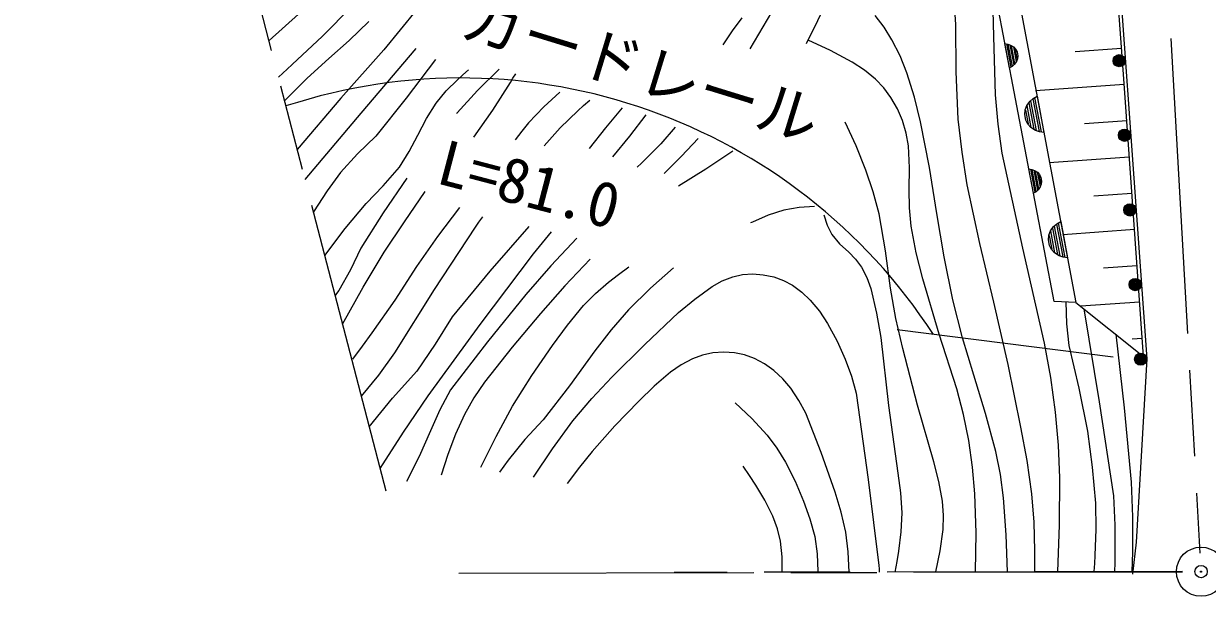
# Model space of a CAD drawing. Units: millimetres, scale not verified. Extents: x 40000 to 680000, y 20000 to 380000.
# Drawn here: x 413563 to 461684, y 249295 to 272554 of the extents above; entities that cross this region are included whole.
import ezdxf
from ezdxf.enums import TextEntityAlignment as Align

# ---------------------------------------------------------------- set-up
doc = ezdxf.new("R2010")
doc.units = ezdxf.units.MM
doc.header["$LTSCALE"] = 1000
doc.header["$PDMODE"] = 32
doc.header["$PDSIZE"] = 500
doc.linetypes.add('CHAIN', pattern=[18.5, 12, -1.5, 3.5, -1.5])
for name, color, linetype, lineweight in [('M-BGD', 7, 'Continuous', 25), ('M-BMK', 2, 'CHAIN', 13), ('M-BMK-SRVR', 3, 'Continuous', 25), ('M-STR-HTXT', 7, 'Continuous', 13)]:
    doc.layers.add(name, color=color, linetype=linetype, lineweight=lineweight)
doc.layers.add('M-OTRS', color=6, linetype='Continuous')
doc.styles.add('ＭＳ ゴシック', font='')
doc.styles.get('ＭＳ ゴシック').set_extended_font_data('MS Gothic')

msp = doc.modelspace()

# ---------------------------------------------------------------- linework, layer by layer
at = {"layer": 'M-BGD'}
for p, q in [((456885, 291355), (459222, 258945)), ((452495, 281602), (456343, 261234)), ((458286, 270320), (457621, 279650)), ((445429, 275486), (443079, 271531)), ((445392, 271755), (447183, 275411)), ((452999, 272029), (452948, 274401)), ((455452, 261270), (452986, 274212)), ((451394, 273339), (451448, 272525)), ((423537, 271869), (424730, 272946)), ((426903, 273247), (425715, 272051)), ((429540, 273112), (428206, 271495)), ((448551, 272410), (448185, 272889)), ((426800, 271867), (427594, 272645)), ((442764, 272786), (442364, 272265)), ((448864, 271902), (448551, 272410)), ((451448, 272525), (451466, 270596)), ((425715, 272051), (424483, 270898)), ((442364, 272265), (441990, 271690)), ((446361, 271459), (445455, 271884)), ((449191, 271244), (448864, 271902)), ((453070, 269668), (452999, 272029)), ((425967, 271134), (426800, 271867)), ((428206, 271495), (426461, 269532)), ((427280, 268926), (429526, 271549)), ((447245, 270989), (446361, 271459)), ((453456, 271744), (453577, 271726)), ((453643, 270761), (453456, 271744)), ((453522, 271731), (453700, 270798)), ((453577, 271726), (453683, 271688)), ((453757, 270834), (453588, 271718)), ((453657, 271693), (453811, 270885)), ((453683, 271688), (453809, 271613)), ((453864, 270941), (453728, 271655)), ((453800, 271608), (453913, 271014)), ((453809, 271613), (453889, 271516)), ((453953, 271141), (453883, 271507)), ((453889, 271516), (453948, 271407)), ((453948, 271407), (453977, 271255)), ((458196, 271551), (456308, 271417)), ((425085, 270338), (425967, 271134)), ((430310, 271102), (429119, 269529)), ((447740, 270664), (447245, 270989)), ((449465, 270553), (449191, 271244)), ((453924, 271013), (453834, 270897)), ((453962, 271133), (453924, 271013)), ((453977, 271255), (453962, 271133)), ((424277, 270709), (423923, 270384)), ((424483, 270898), (424277, 270709)), ((431206, 270279), (431420, 270477)), ((431420, 270477), (431645, 270679)), ((432898, 270713), (432019, 269839)), ((433456, 270342), (433565, 270521)), ((448188, 270298), (447740, 270664)), ((449774, 269568), (449465, 270553)), ((451466, 270596), (451544, 268670)), ((453749, 270820), (453643, 270761)), ((453834, 270897), (453749, 270820)), ((424172, 269425), (425085, 270338)), ((430746, 269821), (431206, 270279)), ((432634, 269046), (433352, 270172)), ((433352, 270172), (433456, 270342)), ((448526, 269947), (448188, 270298)), ((458300, 270079), (454699, 269823)), ((459085, 259035), (458286, 270320)), ((426461, 269532), (424686, 267448)), ((429119, 269529), (427877, 267987)), ((430334, 269327), (430746, 269821)), ((432019, 269839), (431190, 268931)), ((435359, 269779), (434708, 269175)), ((448821, 269553), (448526, 269947)), ((449083, 269097), (448821, 269553)), ((450024, 268574), (449774, 269568)), ((453179, 268476), (453070, 269668)), ((454475, 269406), (454602, 269522)), ((454591, 269501), (454841, 268174)), ((454602, 269522), (454761, 269609)), ((454941, 268155), (454676, 269555)), ((454761, 269609), (455040, 268135)), ((429937, 268697), (430334, 269327)), ((431865, 267951), (432634, 269046)), ((434708, 269175), (434093, 268523)), ((435377, 268323), (436087, 269020)), ((436087, 269020), (436327, 269232)), ((436327, 269232), (436576, 269449)), ((437895, 269142), (437211, 268325)), ((449287, 268621), (449083, 269097)), ((454260, 268869), (454282, 269053)), ((454282, 269053), (454340, 269232)), ((454296, 269040), (454400, 268491)), ((454340, 269232), (454475, 269406)), ((454524, 268339), (454356, 269231)), ((454430, 269341), (454633, 268268)), ((454739, 268212), (454510, 269424)), ((425004, 266225), (427280, 268926)), ((429588, 268030), (429937, 268697)), ((431177, 268916), (431157, 268893)), ((431190, 268931), (431177, 268916)), ((434093, 268523), (433814, 268185)), ((438209, 267981), (438865, 268850)), ((447402, 267588), (446964, 268551)), ((449441, 268106), (449287, 268621)), ((450385, 266706), (450024, 268574)), ((451544, 268670), (451697, 267340)), ((454303, 268641), (454260, 268869)), ((454391, 268478), (454303, 268641)), ((458405, 268606), (456692, 268485)), ((433814, 268185), (433540, 267842)), ((434717, 267590), (435377, 268323)), ((437211, 268325), (436551, 267481)), ((440043, 268354), (439467, 267680)), ((449532, 267591), (449441, 268106)), ((453347, 267291), (453179, 268476)), ((454510, 268333), (454391, 268478)), ((454699, 268220), (454510, 268333)), ((454859, 268162), (454699, 268220)), ((455040, 268135), (454859, 268162)), ((427877, 267987), (427138, 267267)), ((429240, 267363), (429588, 268030)), ((437520, 267150), (438209, 267981)), ((439467, 267680), (438847, 267049)), ((440982, 267889), (440302, 267173)), ((447802, 266606), (447402, 267588)), ((449579, 266702), (449532, 267591)), ((427138, 267267), (426447, 266508)), ((428842, 266733), (429240, 267363)), ((440302, 267173), (439597, 266465)), ((441297, 266660), (442396, 267387)), ((451697, 267340), (451910, 266008)), ((454178, 263434), (453347, 267291)), ((458510, 267134), (455258, 266903)), ((428183, 265973), (428842, 266733)), ((438678, 266893), (438501, 266732)), ((438847, 267049), (438678, 266893)), ((440181, 265963), (441297, 266660)), ((448102, 265726), (447802, 266606)), ((449566, 265821), (449579, 266702)), ((450683, 264851), (450385, 266706)), ((454426, 266653), (454547, 266635)), ((454613, 265671), (454426, 266653)), ((454492, 266640), (454670, 265707)), ((454547, 266635), (454653, 266597)), ((454727, 265743), (454558, 266627)), ((454627, 266602), (454781, 265794)), ((454653, 266597), (454779, 266522)), ((426447, 266508), (425904, 265767)), ((429141, 266283), (428178, 264877)), ((454834, 265850), (454697, 266565)), ((454770, 266518), (454883, 265923)), ((454779, 266522), (454859, 266425)), ((454923, 266050), (454853, 266416)), ((454859, 266425), (454918, 266317)), ((454918, 266317), (454947, 266164)), ((454947, 266164), (454932, 266042)), ((425904, 265767), (425344, 264915)), ((427481, 265256), (428183, 265973)), ((429039, 264511), (429887, 265736)), ((448344, 264829), (448102, 265726)), ((449574, 265071), (449566, 265821)), ((451910, 266008), (452418, 263622)), ((454719, 265729), (454613, 265671)), ((454804, 265806), (454719, 265729)), ((454894, 265923), (454804, 265806)), ((454932, 266042), (454894, 265923)), ((458614, 265661), (457076, 265552)), ((426639, 264241), (427481, 265256)), ((428178, 264877), (427265, 263433)), ((431276, 265086), (430381, 263906)), ((432073, 264492), (432225, 264703)), ((443826, 264771), (443190, 264498)), ((444466, 264981), (443826, 264771)), ((445090, 265087), (444466, 264981)), ((445718, 265133), (445090, 265087)), ((446094, 264794), (446232, 264374)), ((448606, 263324), (448344, 264829)), ((449643, 264335), (449574, 265071)), ((450984, 263084), (450683, 264851)), ((425806, 263137), (426639, 264241)), ((428221, 263278), (429039, 264511)), ((430265, 261751), (431927, 264289)), ((431927, 264289), (432073, 264492)), ((434099, 264317), (432517, 262501)), ((443153, 264481), (443107, 264461)), ((443190, 264498), (443153, 264481)), ((446232, 264374), (446421, 263987)), ((449852, 263248), (449643, 264335)), ((455302, 264140), (455437, 264314)), ((455392, 264248), (455595, 263176)), ((455437, 264314), (455564, 264430)), ((455701, 263120), (455472, 264332)), ((455553, 264409), (455804, 263082)), ((455564, 264430), (455723, 264517)), ((455903, 263063), (455638, 264463)), ((455723, 264517), (456002, 263043)), ((458719, 264189), (455817, 263983)), ((430381, 263906), (429536, 262693)), ((434655, 263649), (435028, 264105)), ((436049, 263845), (434989, 262720)), ((446421, 263987), (446733, 263618)), ((455222, 263777), (455244, 263961)), ((455265, 263549), (455222, 263777)), ((455244, 263961), (455302, 264140)), ((455258, 263948), (455362, 263399)), ((455486, 263247), (455318, 264139)), ((427265, 263433), (426845, 262560)), ((427360, 261851), (428221, 263278)), ((434290, 263200), (434655, 263649)), ((446733, 263618), (447104, 263275)), ((447104, 263275), (447386, 262990)), ((448809, 261808), (448606, 263324)), ((450118, 262184), (449852, 263248)), ((452418, 263622), (452986, 261243)), ((455070, 259584), (454178, 263434)), ((455353, 263386), (455265, 263549)), ((455472, 263241), (455353, 263386)), ((455661, 263128), (455472, 263241)), ((432126, 260335), (434290, 263200)), ((436592, 262985), (435566, 261906)), ((447386, 262990), (447626, 262662)), ((451344, 261333), (450984, 263084)), ((455821, 263070), (455661, 263128)), ((456002, 263043), (455821, 263070)), ((426845, 262560), (426376, 261723)), ((429536, 262693), (428655, 261326)), ((432517, 262501), (430987, 260652)), ((434989, 262720), (433975, 261555)), ((437333, 262054), (437744, 262372)), ((437744, 262372), (438164, 262681)), ((439983, 262641), (439051, 261809)), ((441959, 262103), (442387, 262271)), ((442387, 262271), (442789, 262360)), ((442789, 262360), (443204, 262389)), ((443204, 262389), (443632, 262359)), ((443632, 262359), (444062, 262268)), ((444062, 262268), (444452, 262127)), ((447626, 262662), (447839, 262245)), ((458823, 262716), (457460, 262620)), ((426529, 260354), (427360, 261851)), ((435566, 261906), (434578, 260780)), ((436805, 261600), (437333, 262054)), ((439051, 261809), (438155, 260929)), ((440850, 261368), (441557, 261877)), ((441557, 261877), (441959, 262103)), ((444452, 262127), (444822, 261929)), ((444822, 261929), (445199, 261652)), ((447839, 262245), (447998, 261796)), ((447998, 261796), (448233, 260800)), ((449026, 260578), (448809, 261808)), ((450785, 259938), (450118, 262184)), ((426320, 261643), (426228, 261515)), ((426376, 261723), (426320, 261643)), ((428655, 261326), (427724, 259991)), ((428653, 259178), (430265, 261751)), ((433975, 261555), (432421, 259635)), ((436327, 261109), (436805, 261600)), ((440190, 260818), (440850, 261368)), ((445199, 261652), (445540, 261325)), ((445540, 261325), (445911, 260878)), ((451736, 259795), (451344, 261333)), ((435675, 260315), (436327, 261109)), ((438155, 260929), (437447, 260118)), ((438812, 259528), (440190, 260818)), ((445911, 260878), (446243, 260380)), ((452986, 261243), (453567, 258715)), ((456343, 261234), (455452, 261270)), ((455932, 261251), (455965, 260359)), ((456343, 261234), (459085, 259035)), ((458928, 261244), (456542, 261075)), ((456663, 260978), (457292, 257188)), ((430013, 257441), (432126, 260335)), ((430987, 260652), (430294, 259531)), ((434578, 260780), (433420, 259410)), ((446243, 260380), (446635, 259664)), ((448233, 260800), (448408, 259801)), ((449300, 259360), (449026, 260578)), ((455965, 260359), (456058, 259477)), ((427724, 259991), (427330, 259462)), ((435068, 259479), (435675, 260315)), ((437447, 260118), (436783, 259267)), ((451505, 257720), (450785, 259938)), ((457959, 259938), (458302, 256945)), ((427330, 259462), (426926, 258929)), ((430294, 259531), (429553, 258446)), ((432421, 259635), (430920, 257684)), ((433420, 259410), (432297, 257990)), ((434224, 258259), (435068, 259479)), ((437473, 258191), (438812, 259528)), ((446635, 259664), (446967, 258932)), ((448408, 259801), (448726, 257045)), ((452185, 258279), (451736, 259795)), ((455321, 258177), (455070, 259584)), ((456058, 259477), (456464, 257749)), ((459032, 259772), (458635, 259743)), ((427997, 258275), (428653, 259178)), ((436783, 259267), (435756, 257846)), ((440754, 258944), (440297, 258703)), ((441164, 259095), (440754, 258944)), ((441583, 259186), (441164, 259095)), ((442024, 259217), (441583, 259186)), ((442457, 259187), (442024, 259217)), ((442872, 259100), (442457, 259187)), ((443269, 258955), (442872, 259100)), ((443678, 258737), (443269, 258955)), ((446967, 258932), (447217, 258242)), ((449903, 257060), (449300, 259360)), ((459222, 258945), (458785, 251499)), ((429553, 258446), (428561, 257337)), ((440297, 258703), (439857, 258402)), ((444056, 258467), (443678, 258737)), ((444428, 258126), (444056, 258467)), ((453567, 258715), (454092, 256163)), ((427301, 257418), (427997, 258275)), ((432297, 257990), (431865, 257352)), ((433440, 257020), (434224, 258259)), ((436658, 257323), (437473, 258191)), ((439857, 258402), (439194, 257837)), ((444750, 257750), (444428, 258126)), ((447217, 258242), (447408, 257540)), ((452666, 256726), (452185, 258279)), ((455510, 256771), (455321, 258177)), ((430920, 257684), (430488, 256866)), ((435756, 257846), (434677, 256459)), ((439194, 257837), (438569, 257225)), ((445083, 257252), (444750, 257750)), ((447408, 257540), (447899, 254042)), ((451776, 256676), (451505, 257720)), ((456464, 257749), (456810, 256007)), ((427612, 256185), (428561, 257337)), ((429002, 255967), (430013, 257441)), ((431865, 257352), (431481, 256678)), ((432768, 255788), (433440, 257020)), ((435889, 256416), (436658, 257323)), ((438569, 257225), (437594, 256218)), ((442495, 257157), (443164, 256521)), ((445359, 256732), (445083, 257252)), ((448726, 257045), (449104, 254295)), ((450568, 254761), (449903, 257060)), ((457292, 257188), (457863, 253382)), ((430488, 256866), (430107, 256016)), ((431481, 256678), (431119, 255881)), ((443164, 256521), (443792, 255841)), ((445984, 255142), (445359, 256732)), ((451987, 255627), (451776, 256676)), ((453084, 255173), (452666, 256726)), ((455629, 255438), (455510, 256771)), ((458302, 256945), (458586, 253936)), ((430107, 256016), (429640, 254973)), ((434677, 256459), (433943, 255660)), ((435061, 255291), (435889, 256416)), ((437594, 256218), (436671, 255179)), ((454092, 256163), (454345, 254816)), ((456810, 256007), (457001, 254542)), ((428055, 254481), (429002, 255967)), ((431119, 255881), (430812, 255056)), ((432153, 254534), (432768, 255788)), ((433943, 255660), (433254, 254822)), ((443792, 255841), (444189, 255308)), ((452141, 254547), (451987, 255627)), ((430812, 255056), (430670, 254638)), ((434288, 254138), (435061, 255291)), ((436671, 255179), (436155, 254535)), ((444189, 255308), (444538, 254738)), ((446555, 253523), (445984, 255142)), ((453271, 254236), (453084, 255173)), ((455687, 254102), (455629, 255438)), ((429640, 254973), (429128, 253958)), ((430670, 254638), (430531, 254218)), ((433078, 254580), (432904, 254336)), ((433254, 254822), (433078, 254580)), ((443076, 254199), (442812, 254586)), ((444538, 254738), (444926, 253967)), ((450772, 253960), (450568, 254761)), ((454345, 254816), (454539, 253462)), ((436155, 254535), (435654, 253874)), ((443328, 253816), (443076, 254199)), ((449104, 254295), (449212, 253494)), ((452236, 253462), (452141, 254547)), ((453397, 253300), (453271, 254236)), ((455677, 252194), (455687, 254102)), ((457001, 254542), (457131, 253072)), ((443699, 253198), (443328, 253816)), ((444926, 253967), (445265, 253157)), ((447899, 254042), (448330, 250540)), ((450912, 253164), (450772, 253960)), ((458586, 253936), (458641, 252521)), ((444018, 252549), (443699, 253198)), ((445265, 253157), (445524, 252448)), ((446799, 252718), (446555, 253523)), ((449212, 253494), (449260, 252692)), ((450957, 252583), (450912, 253164)), ((452280, 251876), (452236, 253462)), ((453506, 251795), (453397, 253300)), ((454539, 253462), (454627, 252309)), ((457863, 253382), (457923, 252188)), ((446983, 251904), (446799, 252718)), ((449260, 252692), (449223, 251918)), ((457131, 253072), (457150, 252016)), ((444205, 252041), (444018, 252549)), ((445524, 252448), (445727, 251718)), ((450942, 252011), (450957, 252583)), ((454627, 252309), (454655, 251143)), ((455607, 250295), (455677, 252194)), ((457923, 252188), (457923, 250990)), ((458641, 252521), (458636, 251091)), ((444331, 251529), (444205, 252041)), ((445727, 251718), (445821, 251017)), ((447083, 251096), (446983, 251904)), ((449223, 251918), (449124, 251135)), ((450822, 251143), (450942, 252011)), ((452264, 250288), (452280, 251876)), ((453554, 250291), (453506, 251795)), ((457150, 252016), (457109, 250948)), ((444393, 250900), (444331, 251529)), ((458785, 251499), (458642, 250192)), ((444394, 250272), (444393, 250900)), ((445821, 251017), (445856, 250296)), ((447123, 250278), (447083, 251096)), ((449124, 251135), (449055, 250708)), ((450642, 250285), (450822, 251143)), ((454655, 251143), (454657, 250723)), ((454657, 250723), (454658, 250293)), ((457109, 250948), (457091, 250628)), ((457923, 250990), (457918, 250650)), ((458636, 251091), (458629, 250701)), ((445856, 250296), (445857, 250285)), ((445857, 250285), (445857, 250275)), ((448330, 250540), (448340, 250410)), ((448340, 250410), (448349, 250280)), ((449055, 250708), (448981, 250282)), ((457091, 250628), (457070, 250298)), ((457918, 250650), (457911, 250300)), ((458629, 250701), (458621, 250301))]:
    msp.add_line(p, q, dxfattribs=at)
for centre, radius in [((458100, 271052), 249), ((458100, 271052), 220), ((458100, 271052), 191), ((458100, 271052), 161), ((458100, 271052), 132), ((458100, 271052), 97.5), ((458100, 271052), 67.5), ((458100, 271052), 38.7), ((458100, 271052), 7.5), ((458318, 268021), 249), ((458318, 268021), 220), ((458318, 268021), 191), ((458318, 268021), 161), ((458318, 268021), 132), ((458318, 268021), 97.5), ((458318, 268021), 67.5), ((458318, 268021), 38.7), ((458318, 268021), 7.5), ((458537, 264989), 249), ((458537, 264989), 220), ((458537, 264989), 191), ((458537, 264989), 161), ((458537, 264989), 132), ((458537, 264989), 97.5), ((458537, 264989), 67.5), ((458537, 264989), 38.7), ((458537, 264989), 7.5), ((458756, 261958), 249), ((458756, 261958), 220), ((458756, 261958), 191), ((458756, 261958), 161), ((458756, 261958), 132), ((458756, 261958), 97.5), ((458756, 261958), 67.5), ((458756, 261958), 38.7), ((458756, 261958), 7.5), ((458974, 258927), 249), ((458974, 258927), 220), ((458974, 258927), 191), ((458974, 258927), 161), ((458974, 258927), 132), ((458974, 258927), 97.5), ((458974, 258927), 67.5), ((458974, 258927), 38.7), ((458974, 258927), 7.5)]:
    msp.add_circle(centre, radius, dxfattribs=at)
at = {"layer": 'M-BMK'}
for p, q in [((428294, 253560), (413563, 310260)), ((459160, 290425), (461386, 251043)), ((431252, 250233), (460678, 250293)), ((460670, 250306), (440011, 250263))]:
    msp.add_line(p, q, dxfattribs=at)
at = {"layer": 'M-BMK-SRVR'}
for radius in [1000, 22.5]:
    msp.add_circle((461428, 250295), radius, dxfattribs=at)
at = {"layer": 'M-OTRS'}
msp.add_point((461428, 250297), dxfattribs=at)
at = {"layer": 'M-STR-HTXT'}
msp.add_line((457857, 259007), (449074, 260113), dxfattribs=at)
msp.add_arc((431345, 247443), 22904, 33.0282, 108.106, dxfattribs=at)

# ---------------------------------------------------------------- texts
at = {"layer": 'M-STR-HTXT', "style": 'ＭＳ ゴシック'}
for s, rotation, p in [('ガードレール', 342.9, (431067, 271558)), ('L=81.0', 345.3, (430130, 265560))]:
    msp.add_text(s, height=1833, rotation=rotation, dxfattribs=at).set_placement(p, align=Align.BOTTOM_LEFT)

doc.saveas('drawing.dxf')
